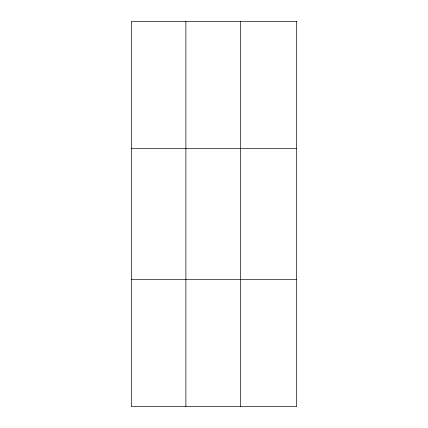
<?xml version="1.0" encoding="UTF-8"?>
<svg xmlns="http://www.w3.org/2000/svg" width="428" height="428" viewBox="0 0 428 428"><rect width="100%" height="100%" fill="white"/><g stroke="black" fill="none" stroke-linecap="round" stroke-linejoin="round"><path stroke-width="0.64" d="M185.891 406.6L185.891 21.4M240.456 406.6L240.456 21.4M131.321 148.516L296.679 148.516M131.321 279.484L296.679 279.484M296.679 21.4L296.679 406.6L131.321 406.6L131.321 21.4L296.679 21.4"/></g></svg>
